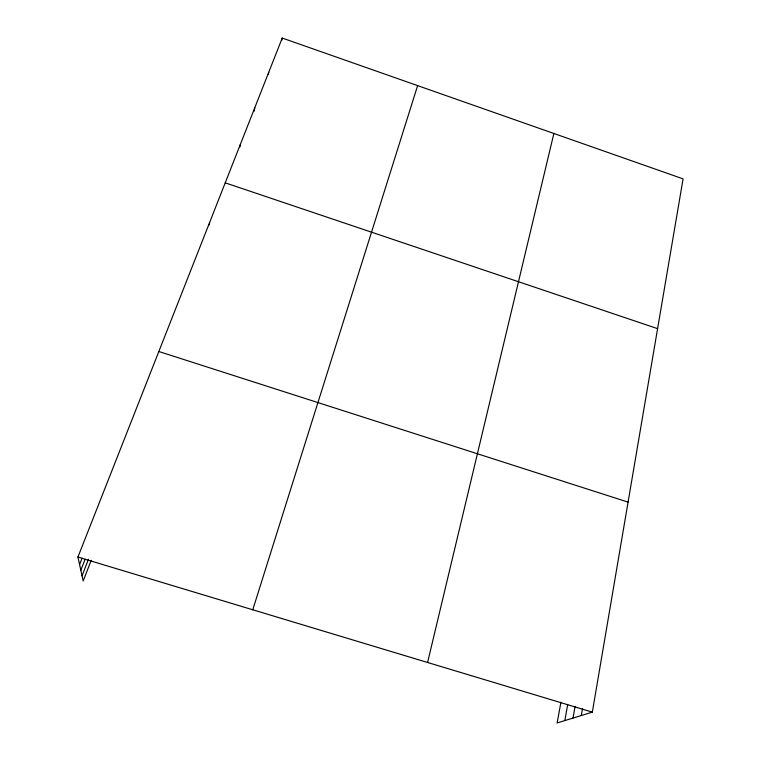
<?xml version="1.0" encoding="UTF-8"?>
<svg xmlns="http://www.w3.org/2000/svg" width="761" height="761" viewBox="0 0 761 761"><rect width="100%" height="100%" fill="white"/><g stroke="black" fill="none" stroke-linecap="round" stroke-linejoin="round"><path stroke-width="1.14" d="M209.351 224.876L209.598 222.554M239.953 146.93L240.276 144.619M254.26 111.125L254.764 107.786M268.367 74.578L268.738 72.295M560.933 702.213L557.138 722.95L592.334 712.144L683.083 178.873L282.217 38.05L77.917 557.071L83.196 580.966L91.196 560.353M281.846 40.238L282.217 38.05M581.299 715.53L582.507 708.558M573.014 718.07L575.088 706.398M564.814 720.591L567.706 704.543M427.587 662.479L553.875 133.479M252.757 609.78L417.627 85.612M82.055 575.773L88.485 559.221M80.828 570.208L85.118 559.211M79.582 564.586L82.159 558.013M77.917 557.071L592.334 712.144M158.84 351.506L628.072 502.127M225.227 182.84L657.59 328.647"/></g></svg>
